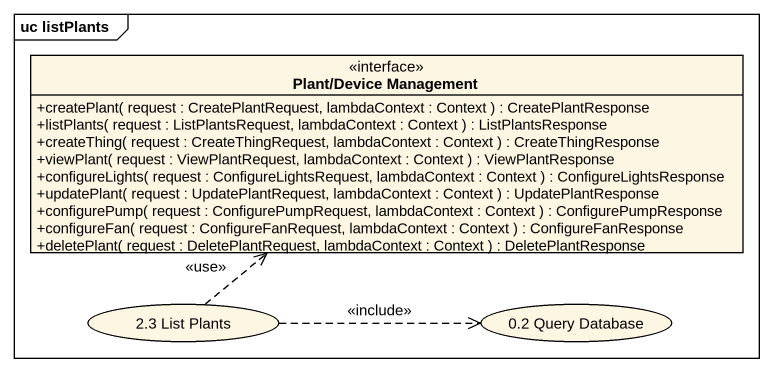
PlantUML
@startuml
mainframe uc listPlants
allowmixing
hide circle
hide empty members
skinparam classAttributeIconSize 0
interface "Plant/Device Management" as Plant_Device_Management {
  +createPlant( request : CreatePlantRequest, lambdaContext : Context ) : CreatePlantResponse
  +listPlants( request : ListPlantsRequest, lambdaContext : Context ) : ListPlantsResponse
  +createThing( request : CreateThingRequest, lambdaContext : Context ) : CreateThingResponse
  +viewPlant( request : ViewPlantRequest, lambdaContext : Context ) : ViewPlantResponse
  +configureLights( request : ConfigureLightsRequest, lambdaContext : Context ) : ConfigureLightsResponse
  +updatePlant( request : UpdatePlantRequest, lambdaContext : Context ) : UpdatePlantResponse
  +configurePump( request : ConfigurePumpRequest, lambdaContext : Context ) : ConfigurePumpResponse
  +configureFan( request : ConfigureFanRequest, lambdaContext : Context ) : ConfigureFanResponse
  +deletePlant( request : DeletePlantRequest, lambdaContext : Context ) : DeletePlantResponse
}
usecase "2.3 List Plants" as u2_3_List_Plants
usecase "0.2 Query Database" as u0_2_Query_Database
u2_3_List_Plants .up.> Plant_Device_Management : <<use>>
u2_3_List_Plants .right.> u0_2_Query_Database : <<include>>
@enduml
